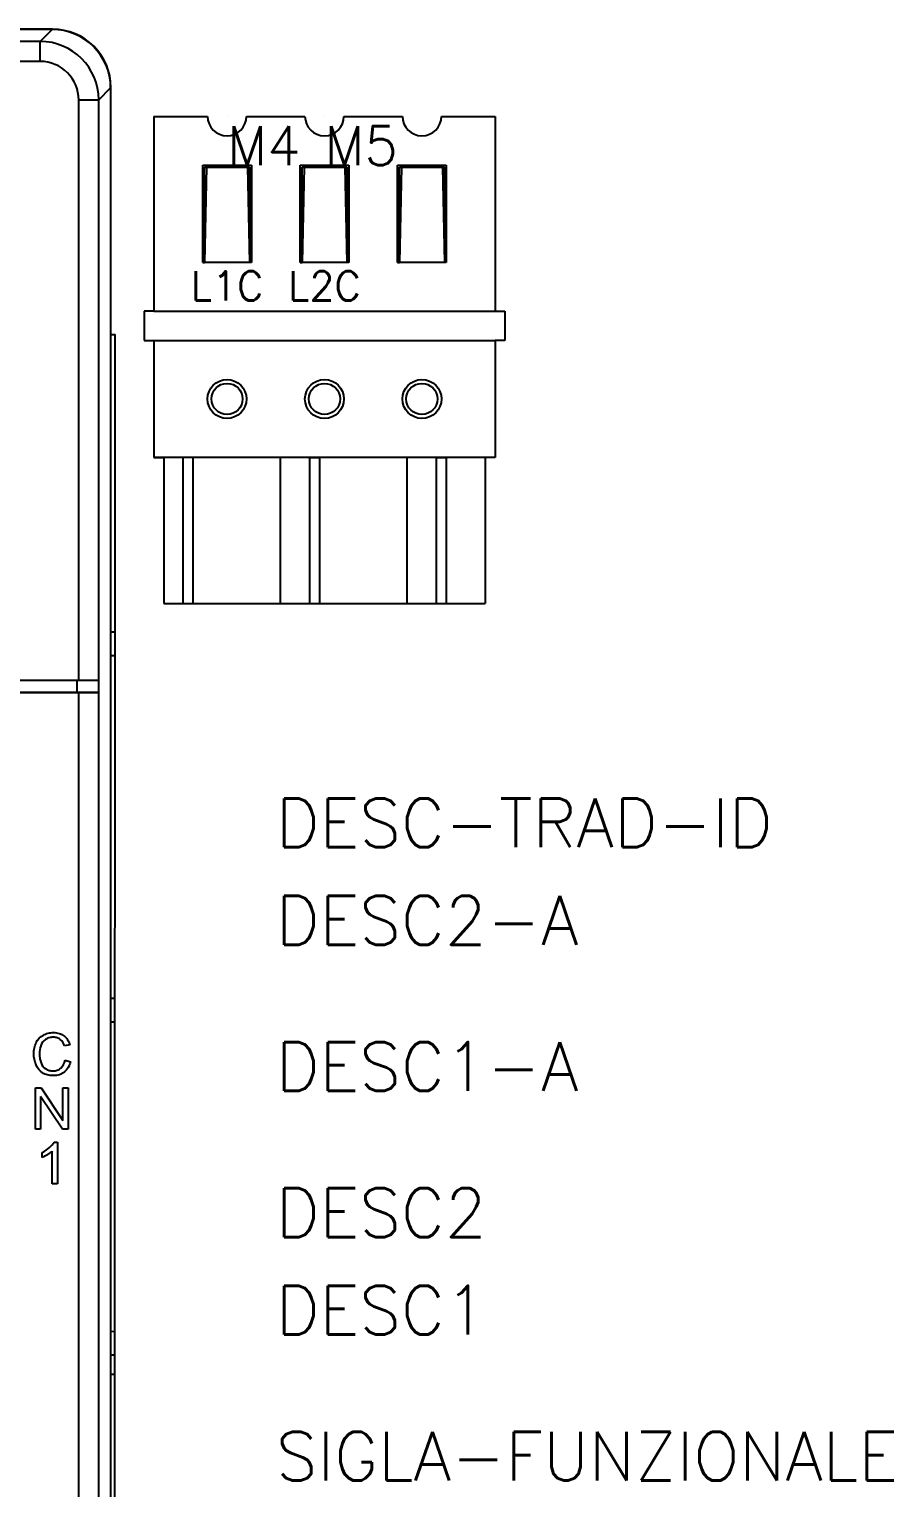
# Model space of a CAD drawing. Extents: x -25 to 107, y -95 to 175.
# Drawn here: x 62.3 to 106.7, y 99.6 to 174.5 of the extents above; entities that cross this region are included whole.
import ezdxf

# ---------------------------------------------------------------- set-up
doc = ezdxf.new("R2010")
doc.units = 0
doc.header["$LTSCALE"] = 4
doc.layers.get('0').update_dxf_attribs({"linetype": 'CONTINUOUS'})
doc.styles.get("Standard").update_dxf_attribs({"font": 'romans.shx'})

msp = doc.modelspace()

# ---------------------------------------------------------------- linework, layer by layer
at = {"color": 7, "linetype": 'Continuous'}
for p, q in [((63.543, 174.474), (4.543, 174.474)), ((63.528, 174.458), (4.558, 174.458)), ((62.916, 173.845), (63.528, 174.458)), ((62.916, 173.845), (56.278, 173.845)), ((62.916, 172.819), (62.916, 173.845)), ((62.916, 172.819), (58.743, 172.819)), ((65.915, 170.846), (66.527, 171.459)), ((66.527, 171.459), (66.527, 14.688)), ((66.543, 14.674), (66.543, 171.474)), ((64.889, 141.074), (64.889, 170.846)), ((64.889, 170.846), (65.915, 170.846)), ((65.915, 141.074), (65.915, 170.846)), ((66.543, 158.812), (66.755, 158.812)), ((66.741, 9.04), (66.755, 158.812)), ((66.754, 143.542), (66.543, 143.542)), ((66.543, 142.342), (66.753, 142.342)), ((56.278, 141.074), (65.915, 141.074)), ((64.807, 140.432), (64.807, 141.074)), ((65.922, 140.441), (65.922, 141.074)), ((64.889, 140.43), (3.198, 140.43)), ((64.807, 140.432), (58.782, 140.432)), ((65.922, 140.441), (64.807, 140.432)), ((64.889, 140.43), (65.915, 140.439)), ((64.889, 15.301), (64.889, 140.43)), ((65.915, 140.439), (65.922, 140.441)), ((65.915, 15.301), (65.915, 140.439)), ((66.752, 124.742), (66.543, 124.742)), ((66.543, 123.542), (66.752, 123.542)), ((64.435, 122.368), (64.157, 122.303)), ((64.189, 121.568), (64.472, 121.497)), ((62.665, 118.027), (62.665, 120.16)), ((62.665, 120.16), (62.955, 120.16)), ((62.955, 120.16), (64.075, 118.485)), ((64.075, 120.16), (64.345, 120.16)), ((64.075, 118.485), (64.075, 120.16)), ((64.345, 120.16), (64.345, 118.027)), ((62.936, 119.703), (62.936, 118.027)), ((64.056, 118.027), (62.936, 119.703)), ((62.936, 118.027), (62.665, 118.027)), ((64.345, 118.027), (64.056, 118.027)), ((63.01, 116.586), (63.01, 116.839)), ((63.534, 115.234), (63.534, 116.902)), ((63.627, 117.375), (63.795, 117.375)), ((63.795, 117.375), (63.795, 115.234)), ((63.795, 115.234), (63.534, 115.234)), ((66.75, 107.643), (66.543, 107.644)), ((66.75, 106.444), (66.527, 106.444)), ((66.75, 105.444), (66.527, 105.444))]:
    msp.add_line(p, q, dxfattribs=at)
for p, q in [((68.75, 170), (68.75, 160)), ((68.75, 170), (71.5, 170)), ((73.5, 170), (76.5, 170)), ((78.5, 170), (81.5, 170)), ((83.5, 170), (86.25, 170)), ((86.25, 170), (86.25, 160)), ((71.25, 167.5), (73.75, 167.5)), ((71.25, 162.5), (71.25, 167.5)), ((71.35, 162.5), (71.35, 167.4)), ((71.35, 167.4), (73.65, 167.4)), ((71.35, 167.4), (71.45, 167.4)), ((71.45, 167.4), (71.35, 162.5)), ((73.65, 167.4), (73.55, 167.4)), ((73.55, 167.4), (73.65, 162.5)), ((73.65, 167.4), (73.65, 162.5)), ((73.75, 167.5), (73.75, 162.5)), ((76.25, 162.5), (76.25, 167.5)), ((76.25, 167.5), (78.75, 167.5)), ((76.25, 167.5), (78.75, 167.5)), ((76.25, 162.5), (76.25, 167.5)), ((76.35, 162.5), (76.35, 167.4)), ((76.35, 167.4), (78.65, 167.4)), ((76.35, 167.4), (76.45, 167.4)), ((76.45, 167.4), (76.35, 162.5)), ((78.65, 167.4), (78.55, 167.4)), ((78.55, 167.4), (78.65, 162.5)), ((78.65, 167.4), (78.65, 162.5)), ((78.75, 167.5), (78.75, 162.5)), ((78.75, 167.5), (78.75, 162.5)), ((81.25, 162.5), (81.25, 167.5)), ((81.25, 167.5), (83.75, 167.5)), ((81.25, 167.5), (83.75, 167.5)), ((81.25, 162.5), (81.25, 167.5)), ((81.35, 162.5), (81.35, 167.4)), ((81.35, 167.4), (83.65, 167.4)), ((81.35, 167.4), (81.45, 167.4)), ((81.45, 167.4), (81.35, 162.5)), ((83.65, 167.4), (83.55, 167.4)), ((83.55, 167.4), (83.65, 162.5)), ((83.65, 167.4), (83.65, 162.5)), ((83.75, 167.5), (83.75, 162.5)), ((83.75, 167.5), (83.75, 162.5)), ((73.75, 162.5), (71.25, 162.5)), ((71.25, 162.5), (71.35, 162.5)), ((78.75, 162.5), (76.25, 162.5)), ((78.75, 162.5), (76.25, 162.5)), ((76.25, 162.5), (76.35, 162.5)), ((83.75, 162.5), (81.25, 162.5)), ((83.75, 162.5), (81.25, 162.5)), ((81.25, 162.5), (81.35, 162.5)), ((68.75, 160), (68.25, 160)), ((68.25, 160), (68.25, 158.5)), ((68.75, 160), (86.25, 160)), ((86.25, 160), (86.75, 160)), ((86.75, 160), (86.75, 158.5)), ((68.25, 158.5), (68.75, 158.5)), ((68.75, 158.5), (68.75, 152.5)), ((68.75, 158.5), (86.25, 158.5)), ((86.25, 158.5), (86.25, 152.5)), ((86.75, 158.5), (86.25, 158.5)), ((86.25, 152.5), (68.75, 152.5)), ((68.75, 152.5), (69.25, 152.5)), ((69.25, 152.5), (69.25, 145)), ((70.25, 152.5), (70.75, 152.505)), ((70.25, 145), (70.25, 152.5)), ((70.75, 152.505), (70.75, 145.005)), ((75.25, 145), (75.25, 152.5)), ((76.75, 145), (76.75, 152.5)), ((76.75, 152.5), (77.25, 152.5)), ((77.25, 152.5), (77.25, 145)), ((81.75, 145), (81.75, 152.5)), ((83.25, 145), (83.25, 152.5)), ((83.25, 152.5), (83.75, 152.5)), ((83.75, 152.5), (83.75, 145)), ((86.25, 152.5), (85.75, 152.5)), ((85.75, 152.5), (85.75, 145)), ((69.25, 145), (85.75, 145))]:
    msp.add_line(p, q)
for centre, radius in [((72.5, 155.5), 1), ((77.5, 155.5), 1), ((82.5, 155.5), 1), ((72.5, 155.5), 0.8), ((77.5, 155.5), 0.8), ((82.5, 155.5), 0.8)]:
    msp.add_circle(centre, radius)
for centre, radius, start, end in [((63.543, 171.474), 3, 0, 90), ((62.915, 170.845), 3, 0.01153, 89.98847), ((62.916, 170.846), 1.973, 359.99359, 90.00605)]:
    msp.add_arc(centre, radius, start, end, dxfattribs=at)
for centre in [(72.5, 170), (77.5, 170), (82.5, 170)]:
    msp.add_arc(centre, 1, 180, 0)
msp.add_ellipse((63.526, 171.457), major_axis=(2.123, 2.123), ratio=0.999315, start_param=-0.785056, end_param=0.785056, dxfattribs=at)
for points in [[(62.714, 122.484), (62.793, 122.639), (62.923, 122.777), (63.076, 122.86)], [(64.131, 122.826), (64.278, 122.717), (64.384, 122.544), (64.435, 122.368)], [(63.177, 122.63), (63.07, 122.554), (62.986, 122.437), (62.944, 122.314)], [(62.957, 121.429), (63.004, 121.308), (63.092, 121.193), (63.204, 121.126)], [(63.967, 121.162), (64.086, 121.261), (64.157, 121.417), (64.189, 121.568)], [(64.472, 121.497), (64.421, 121.297), (64.314, 121.095), (64.153, 120.967)], [(63.01, 116.839), (63.148, 116.905), (63.28, 116.988), (63.394, 117.09)], [(63.394, 117.09), (63.486, 117.171), (63.572, 117.265), (63.627, 117.375)]]:
    msp.add_open_spline(points, degree=3, dxfattribs=at)
for points, knots in [([(63.076, 122.86), (63.154, 122.903), (63.323, 122.969), (63.601, 123), (63.884, 122.967), (64.059, 122.881), (64.131, 122.826)], [0, 0, 0, 0, 0.239363, 0.48525, 0.753805, 1, 1, 1, 1]), ([(64.157, 122.303), (64.117, 122.43), (64.019, 122.618), (63.779, 122.733), (63.577, 122.756), (63.366, 122.732), (63.232, 122.67), (63.177, 122.63)], [0, 0, 0, 0, 0.331819, 0.479084, 0.642422, 0.830395, 1, 1, 1, 1]), ([(63.028, 120.924), (62.882, 121.019), (62.648, 121.336), (62.569, 121.813), (62.605, 122.207), (62.671, 122.399), (62.714, 122.484)], [0, 0, 0, 0, 0.306698, 0.648467, 0.832372, 1, 1, 1, 1]), ([(62.944, 122.314), (62.9, 122.182), (62.866, 121.957), (62.889, 121.657), (62.929, 121.5), (62.957, 121.429)], [0, 0, 0, 0, 0.461778, 0.746208, 1, 1, 1, 1]), ([(64.153, 120.967), (64.077, 120.907), (63.943, 120.836), (63.747, 120.791), (63.588, 120.781), (63.429, 120.789), (63.237, 120.822), (63.103, 120.875), (63.028, 120.924)], [0, 0, 0, 0, 0.244848, 0.372199, 0.507334, 0.64596, 0.772816, 1, 1, 1, 1]), ([(63.204, 121.126), (63.258, 121.093), (63.375, 121.042), (63.576, 121.017), (63.785, 121.045), (63.913, 121.118), (63.967, 121.162)], [0, 0, 0, 0, 0.234059, 0.468204, 0.741676, 1, 1, 1, 1]), ([(63.534, 116.902), (63.499, 116.869), (63.42, 116.805), (63.287, 116.72), (63.148, 116.644), (63.055, 116.603), (63.01, 116.586)], [0, 0, 0, 0, 0.230488, 0.499684, 0.76945, 1, 1, 1, 1])]:
    msp.add_open_spline(points, degree=3, knots=knots, dxfattribs=at)

# ---------------------------------------------------------------- texts
at = {"char_height": 1.5, "attachment_point": 5}
for s, insert in [('L1C', (72.5, 161.3)), ('L2C', (77.5, 161.3))]:
    msp.add_mtext_dynamic_manual_height_columns(s, width=5, gutter_width=1, heights=[0], dxfattribs=dict(at, insert=insert))
at = {"flags": 9}
for tag, p in [('F5', (72.5, 170)), ('F4', (77.5, 170))]:
    msp.add_attdef(tag, p, '', height=0.00001, dxfattribs=at)
at = {"color": 4, "flags": 8}
for tag, p in [('M4', (72.5, 167.5)), ('M5', (77.5, 167.5))]:
    msp.add_attdef(tag, p, '', height=2, dxfattribs=at)
at = {"color": 3}
for tag, p, flags in [('DESC-TRAD-ID', (75, 132.5), 8), ('DESC2-A', (75, 127.5), 8), ('DESC1-A', (75, 120), 8), ('DESC2', (75, 112.5), 8), ('DESC1', (75, 107.5), 8), ('SIGLA-FUNZIONALE', (75, 100), 9)]:
    msp.add_attdef(tag, p, '', height=2.5, dxfattribs=dict(at, flags=flags))

doc.saveas('drawing.dxf')
